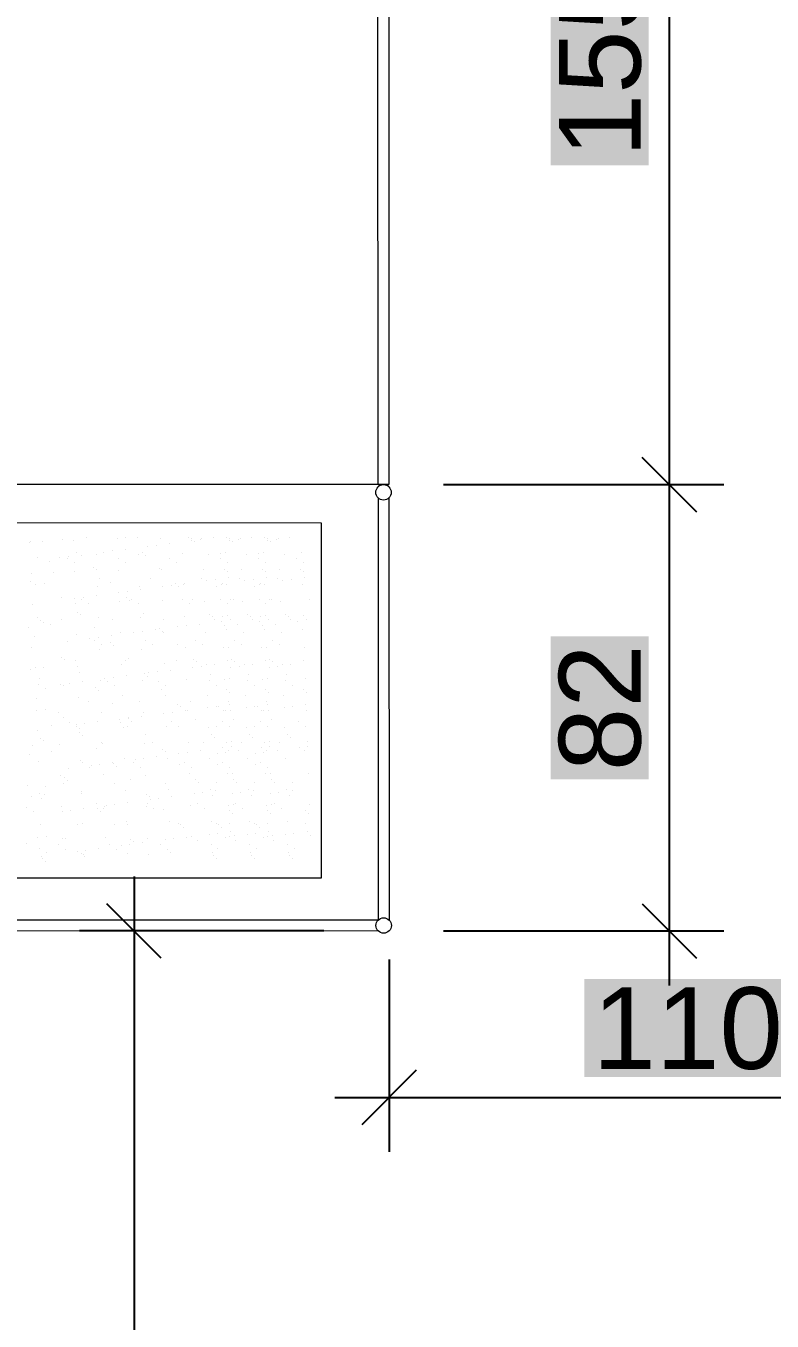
# Model space of a CAD drawing. Header units: millimetres. Extents: x 930 to 6336, y 2219 to 4338.
# Drawn here: x 5296.3 to 5433.4, y 3437.7 to 3675.7 of the extents above; entities that cross this region are included whole.
import ezdxf

# ---------------------------------------------------------------- set-up
doc = ezdxf.new("R2010")
doc.units = ezdxf.units.MM
for name, color, linetype, lineweight in [('piante', 102, 'Continuous', 18), ('QUOTE', 3, 'Continuous', 9), ('serramenti e scale', 4, 'Continuous', 18)]:
    doc.layers.add(name, color=color, linetype=linetype, lineweight=lineweight)
doc.styles.get("Standard").update_dxf_attribs({"font": 'arial.ttf'})
doc.dimstyles.new('ook', dxfattribs={"dimtxt": 15, "dimasz": 10, "dimexe": 10, "dimexo": 10, "dimgap": 5, "dimtad": 1, "dimtoh": 1, "dimdec": 0, "dimzin": 0, "dimdsep": 46, "dimtxsty": 'Standard', "dimblk": 'OBLIQUE', "dimcen": 0.09, "dimdle": 10, "dimclrt": 3, "dimadec": 0, "dimazin": 0, "dimtfac": 1, "dimtdec": 0, "dimtofl": 0, "dimtmove": 0, "dimatfit": 3, "dimldrblk": 'OBLIQUE', "dimfxl": 1, "dimtfill": 2, "dimtfillclr": 250, "dimtolj": 1, "dimtzin": 0, "dimarcsym": 0})

# ---------------------------------------------------------------- blocks, each defined once
blk = doc.blocks.new('_Oblique')
at = {"color": 0, "linetype": 'ByBlock', "lineweight": -2}
blk.add_line((-0.5, -0.5), (0.5, 0.5), dxfattribs=at)
blk = doc.blocks.new('*D51')
at = {"layer": 'Defpoints', "color": 0, "transparency": 16777216}
for p in [(5362.99, 3514.1), (5472.73, 3514.06), (5472.73, 3478.76)]:
    blk.add_point(p, dxfattribs=at)
at = {"layer": 'QUOTE', "color": 0, "lineweight": -2, "transparency": 16777216}
for p, q in [((5362.99, 3504.1), (5362.99, 3468.76)), ((5472.73, 3504.06), (5472.73, 3468.76)), ((5352.99, 3478.76), (5482.73, 3478.76))]:
    blk.add_line(p, q, dxfattribs=at)
at = {"layer": 'QUOTE', "color": 0, "lineweight": -2, "transparency": 16777216, "xscale": 10, "yscale": 10, "zscale": 10, "rotation": 180}
blk.add_blockref('_Oblique', (5362.99, 3478.76), dxfattribs=at)
at = {"layer": 'QUOTE', "color": 0, "lineweight": -2, "transparency": 16777216, "xscale": 10, "yscale": 10, "zscale": 10}
blk.add_blockref('_Oblique', (5472.73, 3478.76), dxfattribs=at)
at = {"layer": 'QUOTE', "color": 3, "transparency": 16777216, "insert": (5417.86, 3491.42), "char_height": 15, "attachment_point": 5, "bg_fill": 1, "box_fill_scale": 1.1, "bg_fill_color": 250, "bg_fill_transparency": 0}
blk.add_mtext('\\A1;110', dxfattribs=at)
blk = doc.blocks.new('*D72')
at = {"layer": 'Defpoints', "color": 0, "transparency": 16777216}
for p in [(5362.96, 3591.37), (5362.96, 3509.37), (5414.46, 3509.37)]:
    blk.add_point(p, dxfattribs=at)
at = {"layer": 'QUOTE', "color": 0, "lineweight": -2, "transparency": 16777216}
for p, q in [((5414.46, 3601.37), (5414.46, 3499.37)), ((5372.96, 3591.37), (5424.46, 3591.37)), ((5372.96, 3509.37), (5424.46, 3509.37))]:
    blk.add_line(p, q, dxfattribs=at)
at = {"layer": 'QUOTE', "color": 0, "lineweight": -2, "transparency": 16777216, "xscale": 10, "yscale": 10, "zscale": 10}
for p, rotation in [((5414.46, 3591.37), 90), ((5414.46, 3509.37), 270)]:
    blk.add_blockref('_Oblique', p, dxfattribs=dict(at, rotation=rotation))
at = {"layer": 'QUOTE', "color": 3, "transparency": 16777216, "insert": (5401.8, 3550.37), "char_height": 15, "attachment_point": 5, "rotation": 90, "bg_fill": 1, "box_fill_scale": 1.1, "bg_fill_color": 250, "bg_fill_transparency": 0}
blk.add_mtext('\\A1;82', dxfattribs=at)
blk = doc.blocks.new('*D73')
at = {"layer": 'Defpoints', "color": 0, "transparency": 16777216}
for p in [(5360.99, 3509.37), (5316.13, 2974.59), (5316.13, 2974.59)]:
    blk.add_point(p, dxfattribs=at)
at = {"layer": 'QUOTE', "color": 0, "lineweight": -2, "transparency": 16777216}
for p, q in [((5316.13, 3519.37), (5316.13, 2964.59)), ((5350.99, 3509.37), (5306.13, 3509.37))]:
    blk.add_line(p, q, dxfattribs=at)
at = {"layer": 'QUOTE', "color": 0, "lineweight": -2, "transparency": 16777216, "xscale": 10, "yscale": 10, "zscale": 10}
for p, rotation in [((5316.13, 3509.37), 90), ((5316.13, 2974.59), 270)]:
    blk.add_blockref('_Oblique', p, dxfattribs=dict(at, rotation=rotation))
at = {"layer": 'QUOTE', "color": 3, "transparency": 16777216, "insert": (5303.47, 3241.98), "char_height": 15, "attachment_point": 5, "rotation": 90, "bg_fill": 1, "box_fill_scale": 1.1, "bg_fill_color": 250, "bg_fill_transparency": 0}
blk.add_mtext('\\A1;535', dxfattribs=at)
blk = doc.blocks.new('*D74')
at = {"layer": 'Defpoints', "color": 0, "transparency": 16777216}
for p in [(5362.9, 3746.63), (5362.96, 3591.37), (5414.46, 3591.37)]:
    blk.add_point(p, dxfattribs=at)
at = {"layer": 'QUOTE', "color": 0, "lineweight": -2, "transparency": 16777216}
for p, q in [((5414.46, 3756.63), (5414.46, 3581.37)), ((5372.9, 3746.63), (5424.46, 3746.63)), ((5372.96, 3591.37), (5424.46, 3591.37))]:
    blk.add_line(p, q, dxfattribs=at)
at = {"layer": 'QUOTE', "color": 0, "lineweight": -2, "transparency": 16777216, "xscale": 10, "yscale": 10, "zscale": 10}
for p, rotation in [((5414.46, 3746.63), 90), ((5414.46, 3591.37), 270)]:
    blk.add_blockref('_Oblique', p, dxfattribs=dict(at, rotation=rotation))
at = {"layer": 'QUOTE', "color": 3, "transparency": 16777216, "insert": (5401.8, 3669), "char_height": 15, "attachment_point": 5, "rotation": 90, "bg_fill": 1, "box_fill_scale": 1.1, "bg_fill_color": 250, "bg_fill_transparency": 0}
blk.add_mtext('\\A1;155', dxfattribs=at)

msp = doc.modelspace()

# ---------------------------------------------------------------- linework, layer by layer
at = {"layer": 'piante'}
for p, q in [((5307.37, 3581.61), (5307.37, 3581.61)), ((5314.63, 3581.6), (5314.63, 3581.6)), ((5316.72, 3581.63), (5316.72, 3581.63)), ((5320.94, 3581.56), (5320.94, 3581.56)), ((5326.06, 3581.65), (5326.06, 3581.65)), ((5330.7, 3581.63), (5330.7, 3581.63)), ((5333.06, 3581.65), (5333.06, 3581.65)), ((5337.71, 3581.63), (5337.71, 3581.63)), ((5340.07, 3581.65), (5340.07, 3581.65)), ((5344.72, 3581.63), (5344.72, 3581.63)), ((5296.84, 3580.68), (5296.84, 3580.68)), ((5297.18, 3580.89), (5297.18, 3580.89)), ((5299.27, 3581), (5299.27, 3581)), ((5303, 3581.36), (5303, 3581.36)), ((5304.98, 3581.17), (5304.98, 3581.17)), ((5312.11, 3579.19), (5312.11, 3579.19)), ((5313.09, 3581.46), (5313.09, 3581.46)), ((5314.55, 3579.51), (5314.55, 3579.51)), ((5318.63, 3580.04), (5318.63, 3580.04)), ((5320.19, 3580.25), (5320.19, 3580.25)), ((5322.63, 3580.57), (5322.63, 3580.57)), ((5326.63, 3581.5), (5326.63, 3581.5)), ((5326.7, 3581.11), (5326.7, 3581.11)), ((5327.18, 3580.99), (5327.18, 3580.99)), ((5328.26, 3581.31), (5328.26, 3581.31)), ((5328.61, 3581.52), (5328.61, 3581.52)), ((5333.64, 3581.5), (5333.64, 3581.5)), ((5333.71, 3581.11), (5333.71, 3581.11)), ((5334.19, 3580.99), (5334.19, 3580.99)), ((5335.27, 3581.31), (5335.27, 3581.31)), ((5335.62, 3581.52), (5335.62, 3581.52)), ((5340.64, 3581.5), (5340.64, 3581.5)), ((5340.72, 3581.11), (5340.72, 3581.11)), ((5341.2, 3580.99), (5341.2, 3580.99)), ((5342.28, 3581.31), (5342.28, 3581.31)), ((5342.63, 3581.52), (5342.63, 3581.52)), ((5298.36, 3577.97), (5298.36, 3577.97)), ((5300.58, 3577.23), (5300.58, 3577.23)), ((5302.48, 3577.92), (5302.48, 3577.92)), ((5303.98, 3577.81), (5303.98, 3577.81)), ((5304.04, 3578.12), (5304.04, 3578.12)), ((5305.24, 3577), (5305.24, 3577)), ((5305.61, 3578.97), (5305.61, 3578.97)), ((5306.48, 3578.44), (5306.48, 3578.44)), ((5309.22, 3578.49), (5309.22, 3578.49)), ((5310.55, 3578.98), (5310.55, 3578.98)), ((5313.32, 3577.83), (5313.32, 3577.83)), ((5314.58, 3577.02), (5314.58, 3577.02)), ((5316.89, 3578.45), (5316.89, 3578.45)), ((5317.61, 3578.87), (5317.61, 3578.87)), ((5318.17, 3578.36), (5318.17, 3578.36)), ((5322.66, 3577.84), (5322.66, 3577.84)), ((5323.93, 3577.04), (5323.93, 3577.04)), ((5324.99, 3578.75), (5324.99, 3578.75)), ((5329.79, 3578.6), (5329.79, 3578.6)), ((5332, 3578.75), (5332, 3578.75)), ((5332, 3577.86), (5332, 3577.86)), ((5332.85, 3578.85), (5332.85, 3578.85)), ((5333.27, 3577.05), (5333.27, 3577.05)), ((5336.8, 3578.6), (5336.8, 3578.6)), ((5339.01, 3578.75), (5339.01, 3578.75)), ((5339.01, 3577.86), (5339.01, 3577.86)), ((5339.85, 3578.85), (5339.85, 3578.85)), ((5340.28, 3577.05), (5340.28, 3577.05)), ((5343.81, 3578.6), (5343.81, 3578.6)), ((5346.02, 3577.86), (5346.02, 3577.86)), ((5346.86, 3578.85), (5346.86, 3578.85)), ((5347.28, 3577.05), (5347.28, 3577.05)), ((5297.37, 3575.11), (5297.37, 3575.11)), ((5301.35, 3575.24), (5301.35, 3575.24)), ((5305.17, 3575.39), (5305.17, 3575.39)), ((5308.59, 3576.23), (5308.59, 3576.23)), ((5309.15, 3575.73), (5309.15, 3575.73)), ((5313.27, 3575.68), (5313.27, 3575.68)), ((5320.77, 3575.97), (5320.77, 3575.97)), ((5321.13, 3575.78), (5321.13, 3575.78)), ((5328.8, 3575.74), (5328.8, 3575.74)), ((5332.78, 3575.87), (5332.78, 3575.87)), ((5333.33, 3575.36), (5333.33, 3575.36)), ((5335.81, 3575.74), (5335.81, 3575.74)), ((5339.79, 3575.87), (5339.79, 3575.87)), ((5340.34, 3575.36), (5340.34, 3575.36)), ((5342.81, 3575.74), (5342.81, 3575.74)), ((5346.79, 3575.87), (5346.79, 3575.87)), ((5347.34, 3575.36), (5347.34, 3575.36)), ((5297.05, 3573.51), (5297.05, 3573.51)), ((5298.04, 3573.07), (5298.04, 3573.07)), ((5299.6, 3573.28), (5299.6, 3573.28)), ((5309.41, 3572.71), (5309.41, 3572.71)), ((5309.8, 3574.1), (5309.8, 3574.1)), ((5311.76, 3573.34), (5311.76, 3573.34)), ((5317.08, 3572.67), (5317.08, 3572.67)), ((5317.32, 3572.1), (5317.32, 3572.1)), ((5319.14, 3574.12), (5319.14, 3574.12)), ((5321.39, 3572.64), (5321.39, 3572.64)), ((5322.95, 3572.85), (5322.95, 3572.85)), ((5323.76, 3573.23), (5323.76, 3573.23)), ((5324.31, 3572.73), (5324.31, 3572.73)), ((5325.18, 3572.97), (5325.18, 3572.97)), ((5325.39, 3573.17), (5325.39, 3573.17)), ((5328.48, 3574.14), (5328.48, 3574.14)), ((5329.47, 3573.7), (5329.47, 3573.7)), ((5331.03, 3573.91), (5331.03, 3573.91)), ((5331.32, 3572.73), (5331.32, 3572.73)), ((5332.19, 3572.97), (5332.19, 3572.97)), ((5332.4, 3573.17), (5332.4, 3573.17)), ((5333.04, 3573.07), (5333.04, 3573.07)), ((5333.47, 3574.23), (5333.47, 3574.23)), ((5335.49, 3574.14), (5335.49, 3574.14)), ((5336.47, 3573.7), (5336.47, 3573.7)), ((5338.04, 3573.91), (5338.04, 3573.91)), ((5338.33, 3572.73), (5338.33, 3572.73)), ((5339.2, 3572.97), (5339.2, 3572.97)), ((5339.41, 3573.17), (5339.41, 3573.17)), ((5340.04, 3573.07), (5340.04, 3573.07)), ((5340.48, 3574.23), (5340.48, 3574.23)), ((5342.49, 3574.14), (5342.49, 3574.14)), ((5343.48, 3573.7), (5343.48, 3573.7)), ((5345.04, 3573.91), (5345.04, 3573.91)), ((5347.05, 3573.07), (5347.05, 3573.07)), ((5347.48, 3574.23), (5347.48, 3574.23)), ((5302.74, 3570.7), (5302.74, 3570.7)), ((5305.24, 3570.51), (5305.24, 3570.51)), ((5306.4, 3570.3), (5306.4, 3570.3)), ((5306.8, 3570.72), (5306.8, 3570.72)), ((5309.24, 3571.04), (5309.24, 3571.04)), ((5313.32, 3571.58), (5313.32, 3571.58)), ((5313.46, 3569.9), (5313.46, 3569.9)), ((5314.74, 3570.6), (5314.74, 3570.6)), ((5314.88, 3571.78), (5314.88, 3571.78)), ((5315.3, 3570.09), (5315.3, 3570.09)), ((5315.74, 3570.31), (5315.74, 3570.31)), ((5321.32, 3570), (5321.32, 3570)), ((5325.08, 3570.33), (5325.08, 3570.33)), ((5326.92, 3570.33), (5326.92, 3570.33)), ((5328.99, 3569.96), (5328.99, 3569.96)), ((5332.09, 3570.33), (5332.09, 3570.33)), ((5333.93, 3570.33), (5333.93, 3570.33)), ((5334.43, 3570.35), (5334.43, 3570.35)), ((5336, 3569.96), (5336, 3569.96)), ((5339.1, 3570.33), (5339.1, 3570.33)), ((5340.94, 3570.33), (5340.94, 3570.33)), ((5341.43, 3570.35), (5341.43, 3570.35)), ((5343, 3569.96), (5343, 3569.96)), ((5348.44, 3570.35), (5348.44, 3570.35)), ((5297.56, 3569.33), (5297.56, 3569.33)), ((5305.36, 3569.61), (5305.36, 3569.61)), ((5305.72, 3567.97), (5305.72, 3567.97)), ((5306.28, 3567.46), (5306.28, 3567.46)), ((5307.67, 3569.49), (5307.67, 3569.49)), ((5317.01, 3569.51), (5317.01, 3569.51)), ((5317.91, 3567.7), (5317.91, 3567.7)), ((5326.35, 3569.53), (5326.35, 3569.53)), ((5329.91, 3567.6), (5329.91, 3567.6)), ((5333.23, 3567.29), (5333.23, 3567.29)), ((5333.36, 3569.53), (5333.36, 3569.53)), ((5336.92, 3567.6), (5336.92, 3567.6)), ((5340.23, 3567.29), (5340.23, 3567.29)), ((5340.36, 3569.53), (5340.36, 3569.53)), ((5343.92, 3567.6), (5343.92, 3567.6)), ((5347.24, 3567.29), (5347.24, 3567.29)), ((5296.73, 3565.13), (5296.73, 3565.13)), ((5298.48, 3566.97), (5298.48, 3566.97)), ((5299.03, 3566.46), (5299.03, 3566.46)), ((5299.48, 3565.99), (5299.48, 3565.99)), ((5300.81, 3565.67), (5300.81, 3565.67)), ((5302.88, 3566.57), (5302.88, 3566.57)), ((5308.89, 3565.07), (5308.89, 3565.07)), ((5309.6, 3566.93), (5309.6, 3566.93)), ((5312.22, 3566.59), (5312.22, 3566.59)), ((5317.27, 3566.89), (5317.27, 3566.89)), ((5320.89, 3564.97), (5320.89, 3564.97)), ((5321.56, 3566.61), (5321.56, 3566.61)), ((5324.16, 3565.24), (5324.16, 3565.24)), ((5325.37, 3567.19), (5325.37, 3567.19)), ((5325.72, 3565.44), (5325.72, 3565.44)), ((5328.16, 3565.76), (5328.16, 3565.76)), ((5330.46, 3567.09), (5330.46, 3567.09)), ((5330.9, 3566.62), (5330.9, 3566.62)), ((5332.23, 3566.3), (5332.23, 3566.3)), ((5332.38, 3567.19), (5332.38, 3567.19)), ((5332.73, 3565.44), (5332.73, 3565.44)), ((5333.8, 3566.51), (5333.8, 3566.51)), ((5335.17, 3565.76), (5335.17, 3565.76)), ((5337.47, 3567.09), (5337.47, 3567.09)), ((5337.91, 3566.62), (5337.91, 3566.62)), ((5339.24, 3566.3), (5339.24, 3566.3)), ((5339.39, 3567.19), (5339.39, 3567.19)), ((5339.73, 3565.44), (5339.73, 3565.44)), ((5340.8, 3566.51), (5340.8, 3566.51)), ((5342.17, 3565.76), (5342.17, 3565.76)), ((5344.48, 3567.09), (5344.48, 3567.09)), ((5344.92, 3566.62), (5344.92, 3566.62)), ((5346.25, 3566.3), (5346.25, 3566.3)), ((5347.81, 3566.51), (5347.81, 3566.51)), ((5297.75, 3563.55), (5297.75, 3563.55)), ((5303.93, 3562.57), (5303.93, 3562.57)), ((5305.55, 3563.83), (5305.55, 3563.83)), ((5308.01, 3563.11), (5308.01, 3563.11)), ((5308.82, 3562.79), (5308.82, 3562.79)), ((5309.57, 3563.32), (5309.57, 3563.32)), ((5312.01, 3563.64), (5312.01, 3563.64)), ((5313.65, 3564.12), (5313.65, 3564.12)), ((5316.08, 3564.17), (5316.08, 3564.17)), ((5317.65, 3564.38), (5317.65, 3564.38)), ((5318.17, 3562.8), (5318.17, 3562.8)), ((5320.08, 3564.7), (5320.08, 3564.7)), ((5321.44, 3564.46), (5321.44, 3564.46)), ((5321.51, 3564.22), (5321.51, 3564.22)), ((5327.51, 3562.82), (5327.51, 3562.82)), ((5329.18, 3564.18), (5329.18, 3564.18)), ((5333.07, 3564.7), (5333.07, 3564.7)), ((5334.51, 3562.82), (5334.51, 3562.82)), ((5336.19, 3564.18), (5336.19, 3564.18)), ((5340.08, 3564.7), (5340.08, 3564.7)), ((5341.52, 3562.82), (5341.52, 3562.82)), ((5343.19, 3564.18), (5343.19, 3564.18)), ((5347.09, 3564.7), (5347.09, 3564.7)), ((5297.34, 3561.38), (5297.34, 3561.38)), ((5309.78, 3561.15), (5309.78, 3561.15)), ((5310.09, 3561.98), (5310.09, 3561.98)), ((5311.87, 3562.33), (5311.87, 3562.33)), ((5312.43, 3561.83), (5312.43, 3561.83)), ((5317.46, 3561.11), (5317.46, 3561.11)), ((5319.43, 3562), (5319.43, 3562)), ((5324.05, 3562.07), (5324.05, 3562.07)), ((5325.56, 3561.41), (5325.56, 3561.41)), ((5328.77, 3562.01), (5328.77, 3562.01)), ((5332.57, 3561.41), (5332.57, 3561.41)), ((5333.41, 3561.51), (5333.41, 3561.51)), ((5335.78, 3562.01), (5335.78, 3562.01)), ((5339.57, 3561.41), (5339.57, 3561.41)), ((5340.42, 3561.51), (5340.42, 3561.51)), ((5342.79, 3562.01), (5342.79, 3562.01)), ((5347.43, 3561.51), (5347.43, 3561.51)), ((5297.94, 3557.77), (5297.94, 3557.77)), ((5302.85, 3559.7), (5302.85, 3559.7)), ((5303.41, 3559.19), (5303.41, 3559.19)), ((5305.3, 3559.06), (5305.3, 3559.06)), ((5305.74, 3558.05), (5305.74, 3558.05)), ((5313.84, 3558.34), (5313.84, 3558.34)), ((5314.64, 3559.08), (5314.64, 3559.08)), ((5315.04, 3559.43), (5315.04, 3559.43)), ((5321.69, 3558.44), (5321.69, 3558.44)), ((5323.98, 3559.09), (5323.98, 3559.09)), ((5326.93, 3557.83), (5326.93, 3557.83)), ((5327.04, 3559.33), (5327.04, 3559.33)), ((5327.59, 3558.82), (5327.59, 3558.82)), ((5328.49, 3558.04), (5328.49, 3558.04)), ((5329.37, 3558.4), (5329.37, 3558.4)), ((5330.93, 3558.36), (5330.93, 3558.36)), ((5333.33, 3559.11), (5333.33, 3559.11)), ((5333.93, 3557.83), (5333.93, 3557.83)), ((5334.05, 3559.33), (5334.05, 3559.33)), ((5334.6, 3558.82), (5334.6, 3558.82)), ((5335.49, 3558.04), (5335.49, 3558.04)), ((5336.37, 3558.4), (5336.37, 3558.4)), ((5337.93, 3558.36), (5337.93, 3558.36)), ((5340.33, 3559.11), (5340.33, 3559.11)), ((5340.94, 3557.83), (5340.94, 3557.83)), ((5341.05, 3559.33), (5341.05, 3559.33)), ((5341.61, 3558.82), (5341.61, 3558.82)), ((5342.5, 3558.04), (5342.5, 3558.04)), ((5343.38, 3558.4), (5343.38, 3558.4)), ((5344.94, 3558.36), (5344.94, 3558.36)), ((5347.34, 3559.11), (5347.34, 3559.11)), ((5297.06, 3557.41), (5297.06, 3557.41)), ((5298.77, 3555.8), (5298.77, 3555.8)), ((5299.5, 3557.73), (5299.5, 3557.73)), ((5306.02, 3556.8), (5306.02, 3556.8)), ((5309.97, 3555.37), (5309.97, 3555.37)), ((5310.77, 3555.71), (5310.77, 3555.71)), ((5312.34, 3555.91), (5312.34, 3555.91)), ((5314.78, 3556.23), (5314.78, 3556.23)), ((5318.02, 3556.7), (5318.02, 3556.7)), ((5318.57, 3556.19), (5318.57, 3556.19)), ((5318.85, 3556.77), (5318.85, 3556.77)), ((5320.41, 3556.98), (5320.41, 3556.98)), ((5322.85, 3557.3), (5322.85, 3557.3)), ((5325.75, 3555.62), (5325.75, 3555.62)), ((5330.2, 3556.43), (5330.2, 3556.43)), ((5332.76, 3555.62), (5332.76, 3555.62)), ((5333.6, 3555.72), (5333.6, 3555.72)), ((5337.21, 3556.43), (5337.21, 3556.43)), ((5339.76, 3555.62), (5339.76, 3555.62)), ((5340.61, 3555.72), (5340.61, 3555.72)), ((5344.22, 3556.43), (5344.22, 3556.43)), ((5347.62, 3555.72), (5347.62, 3555.72)), ((5298.5, 3554.68), (5298.5, 3554.68)), ((5299.77, 3553.87), (5299.77, 3553.87)), ((5302.7, 3554.64), (5302.7, 3554.64)), ((5303.17, 3554.45), (5303.17, 3554.45)), ((5304.26, 3554.85), (5304.26, 3554.85)), ((5306.7, 3555.17), (5306.7, 3555.17)), ((5309, 3554.06), (5309, 3554.06)), ((5309.56, 3553.56), (5309.56, 3553.56)), ((5311.25, 3555.27), (5311.25, 3555.27)), ((5312.51, 3554.47), (5312.51, 3554.47)), ((5317.65, 3555.33), (5317.65, 3555.33)), ((5320.59, 3555.29), (5320.59, 3555.29)), ((5321.18, 3553.8), (5321.18, 3553.8)), ((5321.85, 3554.48), (5321.85, 3554.48)), ((5329.93, 3555.31), (5329.93, 3555.31)), ((5331.2, 3554.5), (5331.2, 3554.5)), ((5333.19, 3553.7), (5333.19, 3553.7)), ((5333.74, 3553.19), (5333.74, 3553.19)), ((5336.94, 3555.31), (5336.94, 3555.31)), ((5338.2, 3554.5), (5338.2, 3554.5)), ((5340.2, 3553.7), (5340.2, 3553.7)), ((5340.75, 3553.19), (5340.75, 3553.19)), ((5343.94, 3555.31), (5343.94, 3555.31)), ((5345.21, 3554.5), (5345.21, 3554.5)), ((5347.2, 3553.7), (5347.2, 3553.7)), ((5347.75, 3553.19), (5347.75, 3553.19)), ((5298.13, 3551.99), (5298.13, 3551.99)), ((5305.93, 3552.26), (5305.93, 3552.26)), ((5307.72, 3551.55), (5307.72, 3551.55)), ((5312.17, 3551.17), (5312.17, 3551.17)), ((5314.03, 3552.56), (5314.03, 3552.56)), ((5317.07, 3551.57), (5317.07, 3551.57)), ((5321.88, 3552.66), (5321.88, 3552.66)), ((5324.17, 3551.06), (5324.17, 3551.06)), ((5326.41, 3551.58), (5326.41, 3551.58)), ((5329.56, 3552.62), (5329.56, 3552.62)), ((5331.25, 3550.64), (5331.25, 3550.64)), ((5333.41, 3551.58), (5333.41, 3551.58)), ((5333.69, 3550.96), (5333.69, 3550.96)), ((5336.56, 3552.62), (5336.56, 3552.62)), ((5338.26, 3550.64), (5338.26, 3550.64)), ((5340.42, 3551.58), (5340.42, 3551.58)), ((5340.7, 3550.96), (5340.7, 3550.96)), ((5343.57, 3552.62), (5343.57, 3552.62)), ((5345.27, 3550.64), (5345.27, 3550.64)), ((5347.7, 3550.96), (5347.7, 3550.96)), ((5298.26, 3549.8), (5298.26, 3549.8)), ((5299.82, 3550.01), (5299.82, 3550.01)), ((5302.31, 3549.49), (5302.31, 3549.49)), ((5303.15, 3548.53), (5303.15, 3548.53)), ((5310.16, 3549.59), (5310.16, 3549.59)), ((5313.54, 3548.3), (5313.54, 3548.3)), ((5315.1, 3548.51), (5315.1, 3548.51)), ((5315.15, 3548.43), (5315.15, 3548.43)), ((5317.54, 3548.83), (5317.54, 3548.83)), ((5317.84, 3549.55), (5317.84, 3549.55)), ((5321.62, 3549.37), (5321.62, 3549.37)), ((5323.18, 3549.57), (5323.18, 3549.57)), ((5324.72, 3550.56), (5324.72, 3550.56)), ((5325.62, 3549.89), (5325.62, 3549.89)), ((5325.94, 3549.84), (5325.94, 3549.84)), ((5329.69, 3550.43), (5329.69, 3550.43)), ((5331.73, 3550.56), (5331.73, 3550.56)), ((5332.62, 3549.89), (5332.62, 3549.89)), ((5332.95, 3549.84), (5332.95, 3549.84)), ((5333.79, 3549.94), (5333.79, 3549.94)), ((5336.7, 3550.43), (5336.7, 3550.43)), ((5338.74, 3550.56), (5338.74, 3550.56)), ((5339.63, 3549.89), (5339.63, 3549.89)), ((5339.95, 3549.84), (5339.95, 3549.84)), ((5340.8, 3549.94), (5340.8, 3549.94)), ((5343.7, 3550.43), (5343.7, 3550.43)), ((5347.81, 3549.94), (5347.81, 3549.94)), ((5298.32, 3546.21), (5298.32, 3546.21)), ((5300.92, 3547.16), (5300.92, 3547.16)), ((5304.33, 3547.74), (5304.33, 3547.74)), ((5305.47, 3547.24), (5305.47, 3547.24)), ((5305.59, 3546.94), (5305.59, 3546.94)), ((5306.12, 3546.48), (5306.12, 3546.48)), ((5307.03, 3547.45), (5307.03, 3547.45)), ((5309.47, 3547.77), (5309.47, 3547.77)), ((5313.67, 3547.76), (5313.67, 3547.76)), ((5314.22, 3546.78), (5314.22, 3546.78)), ((5314.93, 3546.95), (5314.93, 3546.95)), ((5315.71, 3547.92), (5315.71, 3547.92)), ((5322.07, 3546.88), (5322.07, 3546.88)), ((5323.01, 3547.78), (5323.01, 3547.78)), ((5324.28, 3546.97), (5324.28, 3546.97)), ((5327.33, 3548.17), (5327.33, 3548.17)), ((5329.75, 3546.84), (5329.75, 3546.84)), ((5331.28, 3546.97), (5331.28, 3546.97)), ((5332.35, 3547.79), (5332.35, 3547.79)), ((5333.62, 3546.99), (5333.62, 3546.99)), ((5334.34, 3548.17), (5334.34, 3548.17)), ((5336.75, 3546.84), (5336.75, 3546.84)), ((5338.29, 3546.97), (5338.29, 3546.97)), ((5339.36, 3547.79), (5339.36, 3547.79)), ((5340.63, 3546.99), (5340.63, 3546.99)), ((5341.35, 3548.17), (5341.35, 3548.17)), ((5343.76, 3546.84), (5343.76, 3546.84)), ((5346.37, 3547.79), (5346.37, 3547.79)), ((5347.63, 3546.99), (5347.63, 3546.99)), ((5298.89, 3544.8), (5298.89, 3544.8)), ((5299.44, 3544.29), (5299.44, 3544.29)), ((5302.5, 3543.71), (5302.5, 3543.71)), ((5306.13, 3545.8), (5306.13, 3545.8)), ((5306.69, 3545.29), (5306.69, 3545.29)), ((5310.15, 3544.04), (5310.15, 3544.04)), ((5310.35, 3543.81), (5310.35, 3543.81)), ((5318.03, 3543.77), (5318.03, 3543.77)), ((5318.32, 3545.53), (5318.32, 3545.53)), ((5319.49, 3544.05), (5319.49, 3544.05)), ((5326.13, 3544.06), (5326.13, 3544.06)), ((5328.83, 3544.07), (5328.83, 3544.07)), ((5330.32, 3545.43), (5330.32, 3545.43)), ((5330.87, 3544.92), (5330.87, 3544.92)), ((5333.13, 3544.06), (5333.13, 3544.06)), ((5333.98, 3544.16), (5333.98, 3544.16)), ((5335.84, 3544.07), (5335.84, 3544.07)), ((5337.33, 3545.43), (5337.33, 3545.43)), ((5337.88, 3544.92), (5337.88, 3544.92)), ((5340.14, 3544.06), (5340.14, 3544.06)), ((5340.99, 3544.16), (5340.99, 3544.16)), ((5342.84, 3544.07), (5342.84, 3544.07)), ((5344.33, 3545.43), (5344.33, 3545.43)), ((5344.89, 3544.92), (5344.89, 3544.92)), ((5347.99, 3544.16), (5347.99, 3544.16)), ((5296.95, 3541.86), (5296.95, 3541.86)), ((5297.4, 3543.44), (5297.4, 3543.44)), ((5301.03, 3542.4), (5301.03, 3542.4)), ((5309.3, 3542.9), (5309.3, 3542.9)), ((5317.87, 3541.11), (5317.87, 3541.11)), ((5320.31, 3541.43), (5320.31, 3541.43)), ((5321.3, 3542.8), (5321.3, 3542.8)), ((5321.85, 3542.29), (5321.85, 3542.29)), ((5322.26, 3541.1), (5322.26, 3541.1)), ((5324.38, 3541.96), (5324.38, 3541.96)), ((5325.94, 3542.17), (5325.94, 3542.17)), ((5328.38, 3542.49), (5328.38, 3542.49)), ((5331.39, 3541.96), (5331.39, 3541.96)), ((5332.46, 3543.03), (5332.46, 3543.03)), ((5332.95, 3542.17), (5332.95, 3542.17)), ((5333.48, 3542.53), (5333.48, 3542.53)), ((5334.02, 3543.23), (5334.02, 3543.23)), ((5335.39, 3542.49), (5335.39, 3542.49)), ((5338.39, 3541.96), (5338.39, 3541.96)), ((5339.46, 3543.03), (5339.46, 3543.03)), ((5339.96, 3542.17), (5339.96, 3542.17)), ((5340.49, 3542.53), (5340.49, 3542.53)), ((5341.03, 3543.23), (5341.03, 3543.23)), ((5342.4, 3542.49), (5342.4, 3542.49)), ((5346.47, 3543.03), (5346.47, 3543.03)), ((5347.5, 3542.53), (5347.5, 3542.53)), ((5348.03, 3543.23), (5348.03, 3543.23)), ((5298.51, 3540.43), (5298.51, 3540.43)), ((5304.16, 3539.3), (5304.16, 3539.3)), ((5306.31, 3540.7), (5306.31, 3540.7)), ((5306.75, 3540.23), (5306.75, 3540.23)), ((5308.01, 3539.43), (5308.01, 3539.43)), ((5308.23, 3539.84), (5308.23, 3539.84)), ((5309.79, 3540.04), (5309.79, 3540.04)), ((5312.23, 3540.37), (5312.23, 3540.37)), ((5312.28, 3540.16), (5312.28, 3540.16)), ((5312.84, 3539.66), (5312.84, 3539.66)), ((5314.41, 3541), (5314.41, 3541)), ((5316.09, 3540.25), (5316.09, 3540.25)), ((5316.31, 3540.9), (5316.31, 3540.9)), ((5317.36, 3539.44), (5317.36, 3539.44)), ((5324.46, 3539.9), (5324.46, 3539.9)), ((5325.43, 3540.27), (5325.43, 3540.27)), ((5326.7, 3539.46), (5326.7, 3539.46)), ((5329.94, 3541.06), (5329.94, 3541.06)), ((5331.47, 3539.9), (5331.47, 3539.9)), ((5332.44, 3540.27), (5332.44, 3540.27)), ((5333.71, 3539.46), (5333.71, 3539.46)), ((5336.94, 3541.06), (5336.94, 3541.06)), ((5338.48, 3539.9), (5338.48, 3539.9)), ((5339.45, 3540.27), (5339.45, 3540.27)), ((5340.71, 3539.46), (5340.71, 3539.46)), ((5343.95, 3541.06), (5343.95, 3541.06)), ((5302.69, 3537.93), (5302.69, 3537.93)), ((5303.23, 3536.51), (5303.23, 3536.51)), ((5303.26, 3537.53), (5303.26, 3537.53)), ((5303.82, 3537.02), (5303.82, 3537.02)), ((5310.54, 3538.03), (5310.54, 3538.03)), ((5312.57, 3536.52), (5312.57, 3536.52)), ((5315.45, 3537.26), (5315.45, 3537.26)), ((5318.21, 3537.99), (5318.21, 3537.99)), ((5321.91, 3536.54), (5321.91, 3536.54)), ((5326.32, 3538.28), (5326.32, 3538.28)), ((5327.45, 3537.16), (5327.45, 3537.16)), ((5328, 3536.65), (5328, 3536.65)), ((5331.25, 3536.56), (5331.25, 3536.56)), ((5333.32, 3538.28), (5333.32, 3538.28)), ((5334.17, 3538.38), (5334.17, 3538.38)), ((5334.46, 3537.16), (5334.46, 3537.16)), ((5335.01, 3536.65), (5335.01, 3536.65)), ((5338.26, 3536.56), (5338.26, 3536.56)), ((5340.33, 3538.28), (5340.33, 3538.28)), ((5341.18, 3538.38), (5341.18, 3538.38)), ((5341.46, 3537.16), (5341.46, 3537.16)), ((5342.02, 3536.65), (5342.02, 3536.65)), ((5345.27, 3536.56), (5345.27, 3536.56)), ((5348.18, 3538.38), (5348.18, 3538.38)), ((5296.57, 3536.02), (5296.57, 3536.02)), ((5297.28, 3534.14), (5297.28, 3534.14)), ((5298.7, 3534.65), (5298.7, 3534.65)), ((5299.72, 3534.46), (5299.72, 3534.46)), ((5299.82, 3535.93), (5299.82, 3535.93)), ((5306.43, 3534.63), (5306.43, 3534.63)), ((5306.49, 3534.92), (5306.49, 3534.92)), ((5314.6, 3535.22), (5314.6, 3535.22)), ((5318.43, 3534.53), (5318.43, 3534.53)), ((5318.98, 3534.02), (5318.98, 3534.02)), ((5322.45, 3535.32), (5322.45, 3535.32)), ((5323.07, 3534.02), (5323.07, 3534.02)), ((5327.15, 3534.56), (5327.15, 3534.56)), ((5328.71, 3534.77), (5328.71, 3534.77)), ((5330.12, 3535.28), (5330.12, 3535.28)), ((5330.61, 3534.26), (5330.61, 3534.26)), ((5331.15, 3535.09), (5331.15, 3535.09)), ((5334.15, 3534.56), (5334.15, 3534.56)), ((5335.72, 3534.77), (5335.72, 3534.77)), ((5337.13, 3535.28), (5337.13, 3535.28)), ((5337.62, 3534.26), (5337.62, 3534.26)), ((5338.15, 3535.09), (5338.15, 3535.09)), ((5341.16, 3534.56), (5341.16, 3534.56)), ((5342.72, 3534.77), (5342.72, 3534.77)), ((5344.14, 3535.28), (5344.14, 3535.28)), ((5344.63, 3534.26), (5344.63, 3534.26)), ((5345.16, 3535.09), (5345.16, 3535.09)), ((5296.43, 3532.12), (5296.43, 3532.12)), ((5299.18, 3533.63), (5299.18, 3533.63)), ((5302.88, 3532.15), (5302.88, 3532.15)), ((5304.48, 3531.58), (5304.48, 3531.58)), ((5306.92, 3531.9), (5306.92, 3531.9)), ((5309.17, 3532.72), (5309.17, 3532.72)), ((5309.41, 3531.9), (5309.41, 3531.9)), ((5310.44, 3531.91), (5310.44, 3531.91)), ((5310.73, 3532.25), (5310.73, 3532.25)), ((5311, 3532.44), (5311, 3532.44)), ((5312.56, 3532.64), (5312.56, 3532.64)), ((5315, 3532.96), (5315, 3532.96)), ((5318.4, 3532.21), (5318.4, 3532.21)), ((5318.51, 3532.74), (5318.51, 3532.74)), ((5319.07, 3533.5), (5319.07, 3533.5)), ((5319.78, 3531.93), (5319.78, 3531.93)), ((5320.63, 3533.7), (5320.63, 3533.7)), ((5321.59, 3531.63), (5321.59, 3531.63)), ((5326.51, 3532.5), (5326.51, 3532.5)), ((5327.86, 3532.75), (5327.86, 3532.75)), ((5329.12, 3531.95), (5329.12, 3531.95)), ((5333.51, 3532.5), (5333.51, 3532.5)), ((5334.36, 3532.6), (5334.36, 3532.6)), ((5334.86, 3532.75), (5334.86, 3532.75)), ((5336.13, 3531.95), (5336.13, 3531.95)), ((5340.52, 3532.5), (5340.52, 3532.5)), ((5341.37, 3532.6), (5341.37, 3532.6)), ((5341.87, 3532.75), (5341.87, 3532.75)), ((5343.13, 3531.95), (5343.13, 3531.95)), ((5348.37, 3532.6), (5348.37, 3532.6)), ((5297.69, 3531.32), (5297.69, 3531.32)), ((5302.92, 3531.37), (5302.92, 3531.37)), ((5309.97, 3531.39), (5309.97, 3531.39)), ((5314.79, 3529.43), (5314.79, 3529.43)), ((5322.64, 3529.54), (5322.64, 3529.54)), ((5330.31, 3529.5), (5330.31, 3529.5)), ((5333.6, 3531.53), (5333.6, 3531.53)), ((5334.15, 3531.02), (5334.15, 3531.02)), ((5337.32, 3529.5), (5337.32, 3529.5)), ((5340.61, 3531.53), (5340.61, 3531.53)), ((5341.16, 3531.02), (5341.16, 3531.02)), ((5344.33, 3529.5), (5344.33, 3529.5)), ((5347.61, 3531.53), (5347.61, 3531.53)), ((5348.16, 3531.02), (5348.16, 3531.02)), ((5298.88, 3528.87), (5298.88, 3528.87)), ((5305.65, 3528.99), (5305.65, 3528.99)), ((5306.68, 3529.14), (5306.68, 3529.14)), ((5312.58, 3529), (5312.58, 3529)), ((5314.99, 3529.01), (5314.99, 3529.01)), ((5324.33, 3529.03), (5324.33, 3529.03)), ((5324.58, 3528.89), (5324.58, 3528.89)), ((5325.13, 3528.39), (5325.13, 3528.39)), ((5329.91, 3527.16), (5329.91, 3527.16)), ((5331.34, 3529.03), (5331.34, 3529.03)), ((5331.48, 3527.36), (5331.48, 3527.36)), ((5331.59, 3528.89), (5331.59, 3528.89)), ((5332.14, 3528.39), (5332.14, 3528.39)), ((5333.68, 3529.05), (5333.68, 3529.05)), ((5333.91, 3527.68), (5333.91, 3527.68)), ((5334.55, 3526.82), (5334.55, 3526.82)), ((5336.92, 3527.16), (5336.92, 3527.16)), ((5338.35, 3529.03), (5338.35, 3529.03)), ((5338.48, 3527.36), (5338.48, 3527.36)), ((5338.59, 3528.89), (5338.59, 3528.89)), ((5339.15, 3528.39), (5339.15, 3528.39)), ((5340.68, 3529.05), (5340.68, 3529.05)), ((5340.92, 3527.68), (5340.92, 3527.68)), ((5341.55, 3526.82), (5341.55, 3526.82)), ((5343.93, 3527.16), (5343.93, 3527.16)), ((5345.49, 3527.36), (5345.49, 3527.36)), ((5347.69, 3529.05), (5347.69, 3529.05)), ((5347.93, 3527.68), (5347.93, 3527.68)), ((5348.56, 3526.82), (5348.56, 3526.82)), ((5296.31, 3525.37), (5296.31, 3525.37)), ((5298.48, 3526.53), (5298.48, 3526.53)), ((5298.85, 3524.61), (5298.85, 3524.61)), ((5300.05, 3526.73), (5300.05, 3526.73)), ((5302.25, 3525.19), (5302.25, 3525.19)), ((5303.07, 3526.37), (5303.07, 3526.37)), ((5303.56, 3526.36), (5303.56, 3526.36)), ((5309.69, 3524.5), (5309.69, 3524.5)), ((5310.92, 3526.47), (5310.92, 3526.47)), ((5311.6, 3525.21), (5311.6, 3525.21)), ((5313.76, 3525.03), (5313.76, 3525.03)), ((5315.32, 3525.24), (5315.32, 3525.24)), ((5315.56, 3526.26), (5315.56, 3526.26)), ((5316.12, 3525.75), (5316.12, 3525.75)), ((5317.76, 3525.56), (5317.76, 3525.56)), ((5318.59, 3526.43), (5318.59, 3526.43)), ((5320.94, 3525.22), (5320.94, 3525.22)), ((5321.84, 3526.09), (5321.84, 3526.09)), ((5323.4, 3526.3), (5323.4, 3526.3)), ((5325.84, 3526.62), (5325.84, 3526.62)), ((5326.7, 3526.72), (5326.7, 3526.72)), ((5327.74, 3526), (5327.74, 3526)), ((5330.28, 3525.24), (5330.28, 3525.24)), ((5331.54, 3524.43), (5331.54, 3524.43)), ((5332.85, 3526.62), (5332.85, 3526.62)), ((5333.7, 3526.72), (5333.7, 3526.72)), ((5334.75, 3526), (5334.75, 3526)), ((5337.29, 3525.24), (5337.29, 3525.24)), ((5338.55, 3524.43), (5338.55, 3524.43)), ((5339.85, 3526.62), (5339.85, 3526.62)), ((5340.71, 3526.72), (5340.71, 3526.72)), ((5341.76, 3526), (5341.76, 3526)), ((5344.29, 3525.24), (5344.29, 3525.24)), ((5345.56, 3524.43), (5345.56, 3524.43)), ((5299.07, 3523.09), (5299.07, 3523.09)), ((5299.3, 3522.63), (5299.3, 3522.63)), ((5299.85, 3522.12), (5299.85, 3522.12)), ((5300.12, 3523.8), (5300.12, 3523.8)), ((5303.52, 3524.38), (5303.52, 3524.38)), ((5305.69, 3523.97), (5305.69, 3523.97)), ((5306.54, 3523.63), (5306.54, 3523.63)), ((5306.87, 3523.36), (5306.87, 3523.36)), ((5307.1, 3523.12), (5307.1, 3523.12)), ((5307.25, 3524.17), (5307.25, 3524.17)), ((5312.86, 3524.4), (5312.86, 3524.4)), ((5314.98, 3523.65), (5314.98, 3523.65)), ((5318.73, 3523.36), (5318.73, 3523.36)), ((5322.2, 3524.42), (5322.2, 3524.42)), ((5322.83, 3523.75), (5322.83, 3523.75)), ((5330.5, 3523.72), (5330.5, 3523.72)), ((5330.73, 3523.26), (5330.73, 3523.26)), ((5331.28, 3522.75), (5331.28, 3522.75)), ((5337.51, 3523.72), (5337.51, 3523.72)), ((5337.74, 3523.26), (5337.74, 3523.26)), ((5338.29, 3522.75), (5338.29, 3522.75)), ((5344.51, 3523.72), (5344.51, 3523.72)), ((5344.74, 3523.26), (5344.74, 3523.26)), ((5345.3, 3522.75), (5345.3, 3522.75))]:
    msp.add_line(p, q, dxfattribs=at)
at = {"layer": 'serramenti e scale', "linetype": 'ByBlock'}
for p, q in [((5360.96, 3591.37), (5360.94, 3746.63)), ((5360.96, 3591.37), (5362.96, 3591.37)), ((5360.96, 3588.95), (5360.96, 3511.37)), ((5362.96, 3588.95), (5362.99, 3511.37)), ((5360.96, 3511.37), (5226.35, 3511.3)), ((5360.96, 3511.37), (5360.99, 3511.37)), ((5360.96, 3511.37), (5360.99, 3511.37)), ((5360.96, 3511.37), (5360.96, 3511.34)), ((5360.96, 3509.37), (5217.3, 3509.3)), ((5360.96, 3509.4), (5360.96, 3509.37)), ((5360.96, 3509.37), (5360.99, 3509.37))]:
    msp.add_line(p, q, dxfattribs=at)
at = {"layer": 'serramenti e scale'}
for p, q in [((5362.9, 3746.63), (5362.96, 3591.37)), ((5362.96, 3591.37), (5201.24, 3591.37))]:
    msp.add_line(p, q, dxfattribs=at)
at = {"layer": 'serramenti e scale', "linetype": 'ByBlock'}
msp.add_lwpolyline([(5205.52, 3584.4), (5350.48, 3584.36), (5350.48, 3519.06), (5236.25, 3519.09)], dxfattribs=at)
for centre in [(5361.96, 3589.95), (5361.99, 3510.37)]:
    msp.add_circle(centre, 1.42, dxfattribs=at)

# ---------------------------------------------------------------- dimensions: what is measured, and where the dimension line sits
at = {"layer": 'QUOTE'}
for base, p1, p2, picture, middle in [((5414.46, 3591.37), (5362.9, 3746.63), (5362.96, 3591.37), '*D74', (5401.8, 3669)), ((5414.46, 3509.37), (5362.96, 3591.37), (5362.96, 3509.37), '*D72', (5401.8, 3550.37)), ((5316.13, 2974.59), (5360.99, 3509.37), (5316.13, 2974.59), '*D73', (5303.47, 3241.98))]:
    dim = msp.add_linear_dim(base=base, p1=p1, p2=p2, angle=90, dimstyle='ook', dxfattribs=at)
    dim.commit()
    dim.dimension.update_dxf_attribs({"geometry": picture, "text_midpoint": middle})
dim = msp.add_linear_dim(base=(5472.73, 3478.76), p1=(5362.99, 3514.1), p2=(5472.73, 3514.06), dimstyle='ook', dxfattribs=at)
dim.commit()
dim.dimension.update_dxf_attribs({"geometry": '*D51', "text_midpoint": (5417.86, 3491.42)})

doc.saveas('drawing.dxf')
